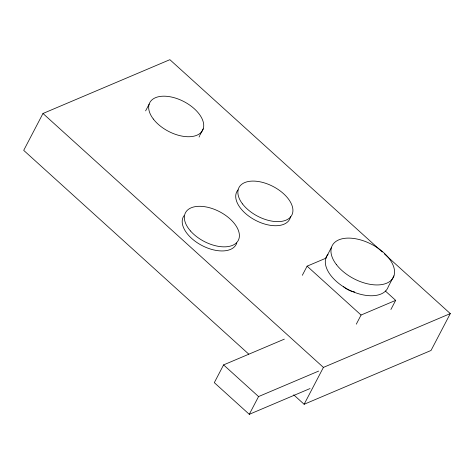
<?xml version="1.0" encoding="UTF-8"?>
<svg xmlns="http://www.w3.org/2000/svg" width="474" height="474" viewBox="0 0 474 474"><rect width="100%" height="100%" fill="white"/><g stroke="black" fill="none" stroke-linecap="round" stroke-linejoin="round"><path stroke-width="0.71" d="M382.251 251.984L169.87 59.683L42.974 113.487L23.7 150.359L248.702 354.084M145.613 110.88L149.186 104.055M199.963 135.078L203.21 128.869M284.359 339.135L223.586 364.903L214.307 382.654L249.283 414.317L310.049 388.55M302.323 275.293L307.099 266.163L326.094 258.111M325.899 258.01L331.551 247.191M249.283 414.317L258.561 396.566L318.652 371.089M293.708 394.83L304.13 404.275L323.41 367.403L450.3 313.598L384.444 253.969M356.3 324.163L361.075 315.032L395.671 300.362L385.315 290.983M393.953 275.856L388.295 286.669A34.43 19.351 27.6 0 1 347.478 289.14A34.43 19.351 27.6 0 1 328.055 254.242M390.902 309.492L395.671 300.362M450.3 313.598L431.026 350.47L304.13 404.275M307.099 266.163L361.075 315.032M42.974 113.487L323.41 367.403M223.586 364.903L258.561 396.566M236.763 243.008A29.809 16.756 27.6 0 1 202.173 245.627A29.809 16.756 27.6 0 1 184.013 215.723M290.586 216.636A29.809 16.756 27.6 0 1 255.99 220.564A29.809 16.756 27.6 0 1 238.037 189.867M199.637 135.7A29.809 16.756 27.6 0 1 199.074 137.045M354.676 291.978A13.041 7.329 27.6 0 1 343.454 286.628M153.321 119.027A29.809 16.756 27.6 0 0 200.905 132.602A29.809 16.756 27.6 0 0 174.361 97.757A29.809 16.756 27.6 0 0 153.321 119.027M336.333 264.492A34.43 19.351 27.6 0 0 391.293 280.164A34.43 19.351 27.6 0 0 360.631 239.921A34.43 19.351 27.6 0 0 336.333 264.492M190.495 230.968A29.809 16.756 27.6 0 0 237.587 241.521A29.809 16.756 27.6 0 0 207.529 207.233A29.809 16.756 27.6 0 0 190.495 230.968M242.522 203.927A29.809 16.756 27.6 0 0 290.106 217.495A29.809 16.756 27.6 0 0 263.556 182.656A29.809 16.756 27.6 0 0 242.522 203.927"/></g></svg>
